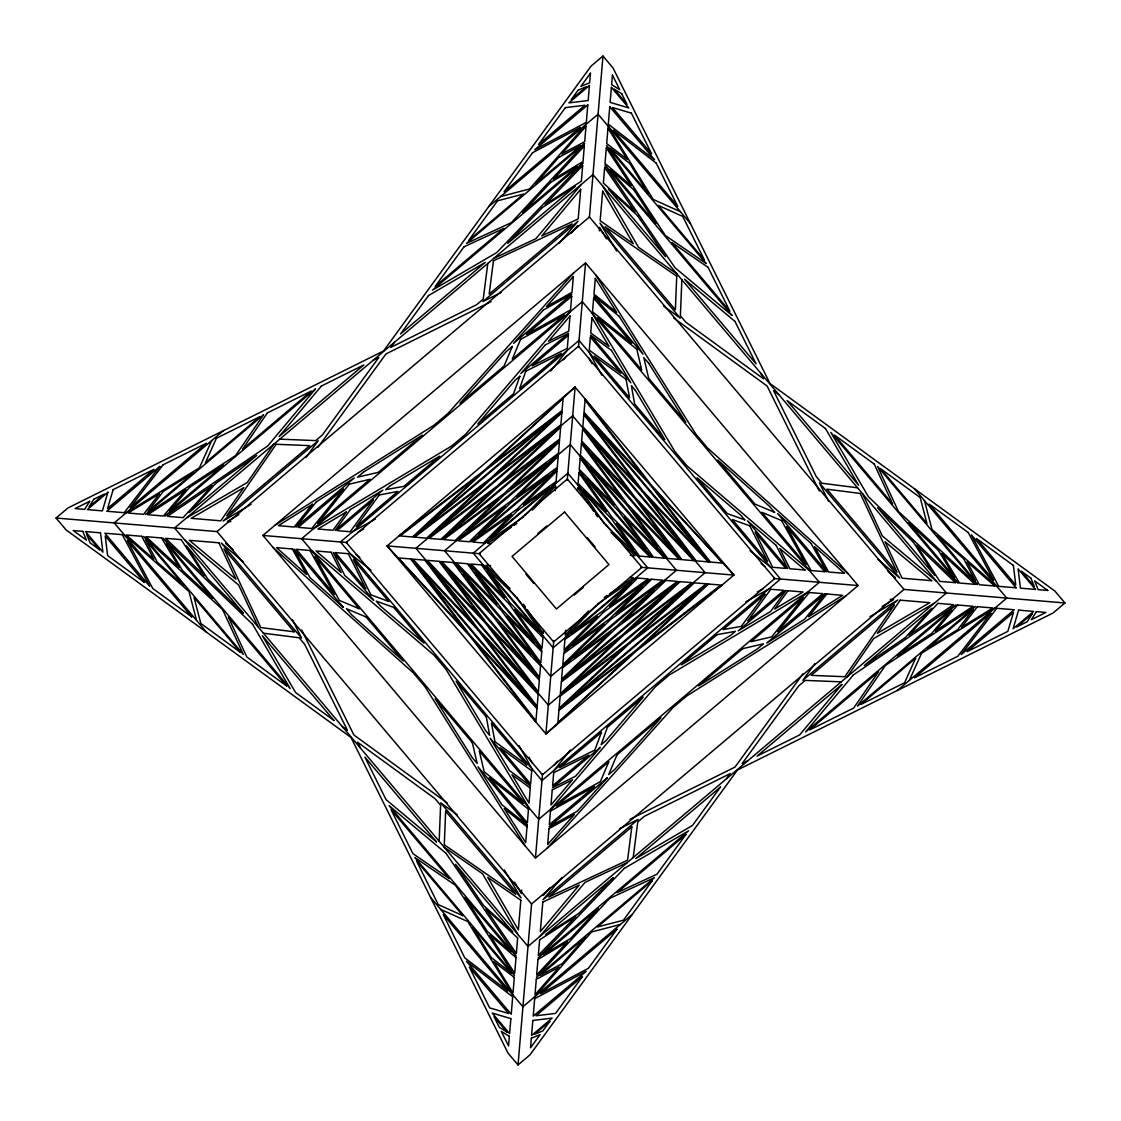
<?xml version="1.0" encoding="UTF-8"?>
<svg xmlns="http://www.w3.org/2000/svg" width="1121" height="1121" viewBox="0 0 1121 1121"><rect width="100%" height="100%" fill="white"/><g stroke="black" fill="none" stroke-linecap="round" stroke-linejoin="round"><path stroke-width="1.5" d="M439.152 841.24L440.609 805.256L435.06 798.698L357.487 742.186L360.359 747.959M681.848 279.76L680.391 315.744L685.94 322.302L763.513 378.814L760.641 373.041M521.685 890.13L521.391 893.577L514.567 882.157M543.573 630.058L543.307 633.309L527.248 609.726M555.315 490.704L555.722 485.841L532.447 510.041M518.028 1064.95L529.939 1054.889L737.464 770.001L1053.039 613.033L1064.95 602.972L1054.889 591.061L770.001 383.536L613.033 67.961L602.972 56.05L591.061 66.111L383.536 350.999L67.961 507.967L56.05 518.028L66.111 529.939L350.999 737.464L507.967 1053.039L518.028 1064.95L531.606 903.582M535.446 858.097L858.097 585.554L585.554 262.903L262.903 535.446L535.446 858.097L542.536 773.84M553.718 641.016L545.885 734.059L636.672 650.67L721.924 585.162M567.282 479.984L575.115 386.941L484.328 470.33L399.076 535.838M578.464 347.16L585.554 262.903M589.394 217.418L602.972 56.05M565.685 630.296L565.278 635.159L588.553 610.959M577.427 490.942L577.693 487.691L593.752 511.274M599.315 230.87L599.609 227.423L606.433 238.843M487.803 263.421L483.221 299.139L476.649 304.688L390.725 347.426L394.522 342.213M633.197 857.579L637.779 821.861L644.351 816.312L730.275 773.574L726.478 778.787M211.659 440.623L199.426 467.807L126.141 512.858M909.341 680.377L921.574 653.193L994.859 608.143M273.804 444.182L247.279 482.506L186.478 517.944M847.196 676.818L873.721 638.494L934.522 603.056M306.075 457.354L318.196 440.707L223.107 521.027L251.076 504.31M317.944 447.335L386.002 353.914L491.054 301.661M803.056 673.665L734.998 767.086L629.946 819.339M814.925 663.646L802.804 680.293L897.893 599.973L869.924 616.69M550.691 370.967L567.114 350.481M563.443 359.841L566.666 355.833M554.335 765.167L557.557 761.159M553.886 770.519L570.309 750.033M581.084 184.629L535.978 238.647L493.758 258.391M539.916 936.371L585.022 882.353L627.242 862.61M559.071 243.425L578.002 221.257L482.913 301.577L501.353 292.399M571.15 233.168L577.637 225.573M570.379 311.722L465.86 434.009L451.623 446.046L313.572 528.65M550.621 809.278L655.14 686.991L669.377 674.954L807.428 592.35M543.363 895.427L549.851 887.832M561.929 877.575L542.998 899.743L638.087 819.423L619.647 828.601M586.157 124.291L529.49 189.001L500.653 196.525M534.843 996.709L591.51 931.999L620.347 924.475M573.644 272.964L448.092 413.355L434.219 425.069L274.813 525.385M547.356 848.037L672.908 707.645L686.781 695.931L846.187 595.615M524.838 515.618L555.932 483.291M565.068 637.709L596.162 605.382M558.356 454.608L510.559 501.381L456.457 540.672M562.644 666.392L610.441 619.619L664.543 580.328M560.766 425.91L497.444 485.855L427.76 538.262M560.234 695.09L623.556 635.145L693.24 582.738M223.569 430.562L114.23 522.918L206.586 632.258M488.742 206.586L598.082 114.23L690.438 223.569M537.772 533.596L546.81 525.945M574.19 595.055L583.228 587.404M632.258 914.414L522.918 1006.77L430.562 897.431M897.431 690.438L1006.77 598.082L914.414 488.742M485.155 543.096L523.647 516.865M511.274 527.248L487.691 543.307L490.942 543.573M514.049 525.357L516.823 523.465M604.177 597.535L606.951 595.643M609.726 593.752L633.309 577.693L630.058 577.427M597.353 604.135L635.845 577.904M238.843 514.567L227.423 521.391L230.87 521.685M882.157 606.433L893.577 599.609L890.13 599.315M352.33 531.9L375.283 519.135M357.683 532.363L363.68 529.014M757.32 591.986L763.317 588.637M745.717 601.865L768.67 589.1M373.041 360.359L378.814 357.487L322.302 435.06L315.744 440.609L279.76 439.152M747.959 760.641L742.186 763.513L798.698 685.94L805.256 680.391L841.24 681.848M630.296 555.315L635.159 555.722L610.959 532.447M56.05 518.028L217.418 531.606M262.903 535.446L347.16 542.536M479.984 553.718L386.941 545.885L470.33 636.672L535.838 721.924M641.016 567.282L734.059 575.115L650.67 484.328L585.162 399.076M773.84 578.464L858.097 585.554M903.582 589.394L1064.95 602.972M490.704 565.685L485.841 565.278L510.041 588.553M857.579 487.803L821.861 483.221L816.312 476.649L773.574 390.725L778.787 394.522M263.421 633.197L299.139 637.779L304.688 644.351L347.426 730.275L342.213 726.478M680.377 211.659L653.193 199.426L608.143 126.141M440.623 909.341L467.807 921.574L512.858 994.859M676.818 273.804L638.494 247.279L603.056 186.478M444.182 847.196L482.506 873.721L517.944 934.522M663.646 306.075L680.293 318.196L599.973 223.107L616.69 251.076M673.665 317.944L767.086 386.002L819.339 491.054M447.335 803.056L353.914 734.998L301.661 629.946M457.354 814.925L440.707 802.804L521.027 897.893L504.31 869.924M750.033 550.691L770.519 567.114M761.159 563.443L765.167 566.666M355.833 554.335L359.841 557.557M350.481 553.886L370.967 570.309M936.371 581.084L882.353 535.978L862.61 493.758M184.629 539.916L238.647 585.022L258.391 627.242M877.575 559.071L899.743 578.002L819.423 482.913L828.601 501.353M887.832 571.15L895.427 577.637M809.278 570.379L686.991 465.86L674.954 451.623L592.35 313.572M311.722 550.621L434.009 655.14L446.046 669.377L528.65 807.428M225.573 543.363L233.168 549.851M243.425 561.929L221.257 542.998L301.577 638.087L292.399 619.647M996.709 586.157L931.999 529.49L924.475 500.653M124.291 534.843L189.001 591.51L196.525 620.347M848.037 573.644L707.645 448.092L695.931 434.219L595.615 274.813M272.964 547.356L413.355 672.908L425.069 686.781L525.385 846.187M605.382 524.838L637.709 555.932M483.291 565.068L515.618 596.162M666.392 558.356L619.619 510.559L580.328 456.457M454.608 562.644L501.381 610.441L540.672 664.543M695.09 560.766L635.145 497.444L582.738 427.76M425.91 560.234L485.855 623.556L538.262 693.24M587.404 537.772L595.055 546.81M525.945 574.19L533.596 583.228M577.904 485.155L604.135 523.647M595.643 514.049L597.535 516.823M523.465 604.177L525.357 606.951M516.865 597.353L543.096 635.845M589.1 352.33L601.865 375.283M588.637 357.683L591.986 363.68M529.014 757.32L532.363 763.317M519.135 745.717L531.9 768.67M445.64 811.212L444.28 844.786L515.8 894.278L445.64 811.212M676.72 276.214L675.36 309.788L605.2 226.722L676.72 276.214M509.368 1036.35L508.556 1045.921L501.311 1031.362L509.368 1036.35M510.868 1018.611L509.593 1033.646L492.231 1013.076L510.868 1018.611M512.703 996.821L511.232 1014.253L466.434 961.215L512.703 996.821M514.329 977.428L513.026 992.898L493.786 961.622L514.329 977.428M515.996 957.614L514.693 973.168L489.863 935.222L515.996 957.614M517.65 937.941L516.347 953.551L485.911 908.949L517.65 937.941M520.831 900.233L518.336 929.841L487.733 877.337L520.831 900.233M527.01 826.808L525.679 842.6L504.268 808.563L527.01 826.808M528.495 809.222L527.346 822.856L489.19 777.694L528.495 809.222M530.275 788.049L529 803.126L511.989 774.695L530.275 788.049M531.732 770.814L530.625 783.887L500.022 747.665L531.732 770.814M536.973 708.556L535.936 720.859L475.626 642.389L536.973 708.556M538.164 694.305L537.155 706.398L483.431 635.803L538.164 694.305M539.369 680.069L538.374 691.923L491.222 629.217L539.369 680.069M540.56 665.86L539.593 677.392L499.027 622.631L540.56 665.86M541.751 651.693L540.826 662.805L506.846 616.032L541.751 651.693M542.942 637.597L542.06 648.134L514.665 609.418L542.942 637.597M556.969 471.016L556.086 481.554L523.493 504.604L556.969 471.016M558.202 456.345L557.263 467.443L516.879 496.785L558.202 456.345M559.435 441.758L558.468 453.29L510.279 488.966L559.435 441.758M560.654 427.227L559.659 439.082L503.693 481.161L560.654 427.227M561.873 412.752L560.85 424.845L497.107 473.37L561.873 412.752M563.092 398.291L562.055 410.594L490.522 465.565L563.092 398.291M568.403 335.263L567.296 348.337L532.167 365.866L568.403 335.263M570.014 316.024L568.753 331.101L548.491 341.204L570.014 316.024M571.682 296.294L570.533 309.928L526.52 334.436L571.682 296.294M573.349 276.551L572.018 292.343L546.53 306.537L573.349 276.551M580.692 189.309L578.198 218.917L541.737 235.956L580.692 189.309M582.682 165.6L581.365 181.21L545.226 204.484L582.682 165.6M584.335 145.982L583.032 161.536L553.508 179.248L584.335 145.982M586.003 126.253L584.7 141.722L561.803 153.871L586.003 126.253M587.796 104.898L586.325 122.329L534.759 149.696L587.796 104.898M589.436 85.504L588.161 100.54L568.865 102.88L589.436 85.504M590.459 73.229L589.66 82.8L580.888 86.373L590.459 73.229M531.34 1038.2L530.541 1047.771L540.112 1034.627L531.34 1038.2M532.839 1020.46L531.564 1035.496L552.135 1018.12L532.839 1020.46M534.675 998.671L533.204 1016.102L586.241 971.304L534.675 998.671M536.3 979.278L534.997 994.747L559.197 967.129L536.3 979.278M537.968 959.464L536.665 975.018L567.492 941.752L537.968 959.464M539.635 939.79L538.318 955.4L575.774 916.516L539.635 939.79M542.802 902.083L540.308 931.691L579.263 885.044L542.802 902.083M548.982 828.657L547.651 844.449L574.47 814.463L548.982 828.657M550.467 811.072L549.318 824.706L594.48 786.564L550.467 811.072M552.247 789.899L550.986 804.976L572.509 779.796L552.247 789.899M553.704 772.663L552.597 785.737L588.833 755.134L553.704 772.663M558.945 710.406L557.908 722.709L630.478 655.435L558.945 710.406M560.15 696.155L559.127 708.248L623.893 647.63L560.15 696.155M561.341 681.918L560.346 693.773L617.307 639.839L561.341 681.918M562.532 667.71L561.565 679.242L610.721 632.034L562.532 667.71M563.737 653.557L562.798 664.655L604.121 624.215L563.737 653.557M564.914 639.446L564.031 649.984L597.507 616.396L564.914 639.446M578.94 472.866L578.058 483.403L606.335 511.582L578.94 472.866M580.174 458.195L579.249 469.307L614.154 504.968L580.174 458.195M581.407 443.608L580.44 455.14L621.973 498.369L581.407 443.608M582.626 429.077L581.631 440.931L629.778 491.783L582.626 429.077M583.845 414.602L582.836 426.695L637.569 485.197L583.845 414.602M585.064 400.141L584.027 412.444L645.374 478.611L585.064 400.141M590.375 337.113L589.268 350.186L620.978 373.335L590.375 337.113M592 317.874L590.725 332.951L609.011 346.305L592 317.874M593.654 298.144L592.505 311.778L631.81 343.306L593.654 298.144M595.321 278.4L593.99 294.192L616.732 312.437L595.321 278.4M602.664 191.159L600.169 220.767L633.267 243.663L602.664 191.159M604.653 167.449L603.35 183.059L635.089 212.051L604.653 167.449M606.307 147.832L605.004 163.386L631.137 185.778L606.307 147.832M607.974 128.102L606.671 143.572L627.214 159.378L607.974 128.102M609.768 106.747L608.297 124.179L654.566 159.785L609.768 106.747M611.407 87.354L610.132 102.389L628.769 107.924L611.407 87.354M612.444 75.079L611.632 84.65L619.689 89.638L612.444 75.079M493.45 260.773L489.176 294.108L572.242 223.948L493.45 260.773M631.824 826.892L627.55 860.227L548.758 897.052L631.824 826.892M107.924 492.231L102.389 510.868L87.354 509.593L107.924 492.231M113.151 489.625L107.546 508.528L153.955 469.321L113.151 489.625M1013.454 612.472L1007.849 631.375L967.045 651.679L1013.454 612.472M1018.611 610.132L1013.076 628.769L1033.646 611.407L1018.611 610.132M519.864 376.25L513.6 393.695L477.77 423.948L515.114 380.271L519.864 376.25M525.819 371.219L519.555 388.665L561.341 353.367L525.819 371.219M601.445 732.335L594.789 750.103L559.659 767.633L601.445 732.335M607.4 727.305L601.136 744.75L605.886 740.729L643.23 697.052L607.4 727.305M512.311 346.431L504.044 366.091L460.002 403.294L506.314 351.504L512.311 346.431M520.55 339.467L512.283 359.126L564.578 314.959L520.55 339.467M608.717 761.874L600.45 781.533L556.422 806.041L608.717 761.874M616.956 754.909L608.689 774.569L614.686 769.496L660.998 717.706L616.956 754.909M216.409 438.269L205.381 462.777L260.142 416.508L216.409 438.269M915.619 658.223L904.591 682.731L860.858 704.492L915.619 658.223M89.638 501.311L84.65 509.368L75.079 508.556L89.638 501.311M93.744 499.279L88.979 506.972L104.309 494.025L93.744 499.279M1032.021 614.028L1027.256 621.721L1016.691 626.975L1032.021 614.028M1036.35 611.632L1031.362 619.689L1045.921 612.444L1036.35 611.632M263.519 414.826L235.606 455.56L145.534 514.497L263.519 414.826M267.33 412.934L242.486 449.199L311.288 391.075L267.33 412.934M878.514 671.801L853.67 708.066L809.712 729.925L878.514 671.801M885.394 665.44L857.481 706.174L975.466 606.503L885.394 665.44M243.663 487.733L220.767 520.831L191.159 518.336L243.663 487.733M276.214 444.28L226.722 515.8L309.788 445.64L276.214 444.28M894.278 605.2L844.786 676.72L811.212 675.36L894.278 605.2M900.233 600.169L877.337 633.267L929.841 602.664L900.233 600.169M428.502 295.566L400.547 333.946L485.281 262.37L428.502 295.566M464.038 246.788L435.13 286.458L503.932 228.348L464.038 246.788M497.528 200.813L468.76 240.3L523.521 194.045L497.528 200.813M532.531 152.75L504.086 191.789L580.37 127.36L532.531 152.75M565.418 107.602L538.584 144.441L585.008 105.234L565.418 107.602M578.184 90.086L571.234 99.615L586.563 86.667L578.184 90.086M549.766 1021.385L542.816 1030.914L534.437 1034.333L549.766 1021.385M582.416 976.559L555.582 1013.398L535.992 1015.766L582.416 976.559M616.914 929.211L588.469 968.25L540.63 993.64L616.914 929.211M652.24 880.7L623.472 920.187L597.479 926.955L652.24 880.7M685.87 834.542L656.962 874.212L617.068 892.652L685.87 834.542M720.453 787.054L692.498 825.434L635.719 858.63L720.453 787.054M346.305 511.989L332.951 530.275L317.874 529L346.305 511.989M350.355 509.565L335.109 530.457L382.85 490.129L350.355 509.565M373.335 500.022L350.186 531.732L337.113 530.625L373.335 500.022M379.29 494.992L356.142 526.702L397.927 491.404L379.29 494.992M764.858 594.298L741.317 626.331L723.073 629.596L764.858 594.298M770.814 589.268L747.665 620.978L783.887 590.375L770.814 589.268M785.891 590.543L770.645 611.435L738.15 630.871L785.891 590.543M788.049 590.725L774.695 609.011L803.126 592L788.049 590.725M159.785 466.434L124.179 512.703L106.747 511.232L159.785 466.434M163.162 464.753L130.134 507.659L206.418 443.229L163.162 464.753M159.378 493.786L143.572 514.329L128.102 513.026L159.378 493.786M163.33 491.362L148.112 511.148L193.471 472.838L163.33 491.362M972.888 609.852L957.67 629.638L927.529 648.162L972.888 609.852M977.428 606.671L961.622 627.214L992.898 607.974L977.428 606.671M990.866 613.341L957.838 656.247L914.582 677.771L990.866 613.341M996.821 608.297L961.215 654.566L1014.253 609.768L996.821 608.297M312.437 504.268L294.192 527.01L278.4 525.679L312.437 504.268M316.318 501.83L295.986 527.164L354.236 477.966L316.318 501.83M343.306 489.19L311.778 528.495L298.144 527.346L343.306 489.19M349.262 484.16L317.733 523.465L370.014 479.298L349.262 484.16M803.267 597.535L771.738 636.84L750.986 641.702L803.267 597.535M809.222 592.505L777.694 631.81L822.856 593.654L809.222 592.505M825.014 593.836L804.682 619.17L766.764 643.034L825.014 593.836M826.808 593.99L808.563 616.732L842.6 595.321L826.808 593.99M315.393 389.029L267.653 446.046L164.927 516.122L315.393 389.029M321.363 386.058L279.143 436.489L363.877 364.914L321.363 386.058M841.857 684.511L799.637 734.942L757.123 756.086L841.857 684.511M853.347 674.954L805.607 731.971L956.073 604.878L853.347 674.954M545.423 344.806L520.831 373.573L568.571 333.259L545.423 344.806M600.169 747.427L575.577 776.194L552.429 787.741L600.169 747.427M185.778 489.863L163.386 515.996L147.832 514.693L185.778 489.863M189.533 487.411L169.341 510.966L223.738 465.033L189.533 487.411M951.659 610.034L931.467 633.589L897.262 655.967L951.659 610.034M957.614 605.004L935.222 631.137L973.168 606.307L957.614 605.004M558.748 157.36L535.446 183.97L580.79 145.66L558.748 157.36M585.554 937.03L562.252 963.64L540.21 975.34L585.554 937.03M543.475 309.942L513.614 343.334L571.864 294.136L543.475 309.942M607.386 777.666L577.525 811.058L549.136 826.864L607.386 777.666M212.051 485.911L183.059 517.65L167.449 516.347L212.051 485.911M215.666 483.445L189.015 512.619L256.653 455.49L215.666 483.445M931.985 608.381L905.334 637.555L864.347 665.51L931.985 608.381M937.941 603.35L908.949 635.089L953.551 604.653L937.941 603.35M584.531 143.684L511.358 222.631L466.546 243.341L584.531 143.684M550.467 182.527L522.68 212.514L577.077 166.567L550.467 182.527M598.32 908.486L570.533 938.473L543.923 954.433L598.32 908.486M609.642 898.369L536.469 977.316L654.454 877.659L609.642 898.369M582.892 163.077L496.631 252.645L432.426 290.171L582.892 163.077M542.2 207.637L507.771 243.369L575.409 186.24L542.2 207.637M613.229 877.631L578.8 913.363L545.591 934.76L613.229 877.631M624.369 868.355L538.108 957.923L688.574 830.829L624.369 868.355M511.582 514.665L483.403 542.942L472.866 542.06L511.582 514.665M557.137 468.956L517.103 509.13L470.806 541.877L557.137 468.956M517.972 510.153L490.241 537.982L550.047 487.453L517.972 510.153M630.759 583.018L603.028 610.847L570.953 633.547L630.759 583.018M603.897 611.87L563.863 652.044L650.194 579.123L603.897 611.87M637.597 578.058L609.418 606.335L648.134 578.94L637.597 578.058M504.968 506.846L469.307 541.751L458.195 540.826L504.968 506.846M511.302 502.25L478.611 534.241L548.309 475.374L511.302 502.25M642.389 586.759L609.698 618.75L572.691 645.626L642.389 586.759M651.693 579.249L616.032 614.154L662.805 580.174L651.693 579.249M498.369 499.027L455.14 540.56L443.608 539.593L498.369 499.027M559.561 440.259L504.002 493.618L442.108 539.467L559.561 440.259M504.646 494.375L467.051 530.499L546.544 463.351L504.646 494.375M653.949 590.501L616.354 626.625L574.456 657.649L653.949 590.501M616.998 627.382L561.439 680.741L678.892 581.533L616.998 627.382M665.86 580.44L622.631 621.973L677.392 581.407L665.86 580.44M491.783 491.222L440.931 539.369L429.077 538.374L491.783 491.222M498.018 486.528L452.842 529.308L547.749 449.143L498.018 486.528M668.158 591.692L622.982 634.472L573.251 671.857L668.158 591.692M680.069 581.631L629.217 629.778L691.923 582.626L680.069 581.631M485.197 483.431L426.695 538.164L414.602 537.155L485.197 483.431M561.971 411.561L490.886 478.092L413.411 537.057L561.971 411.561M491.404 478.695L438.605 528.103L548.94 434.906L491.404 478.695M682.395 592.897L629.596 642.305L572.06 686.094L682.395 592.897M630.114 642.908L559.029 709.439L707.589 583.943L630.114 642.908M694.305 582.836L635.803 637.569L706.398 583.845L694.305 582.836M478.611 475.626L412.444 536.973L400.141 535.936L478.611 475.626M484.79 470.876L424.355 526.912L550.145 420.655L484.79 470.876M696.645 594.088L636.21 650.124L570.855 700.345L696.645 594.088M708.556 584.027L642.389 645.374L720.859 585.064L708.556 584.027M592.995 174.568L174.568 528.005L528.005 946.432L946.432 592.995L592.995 174.568M589.422 217.012L217.012 531.578L531.578 903.988L903.988 589.422L589.422 217.012M363.512 472.123L357.515 477.196L378.267 472.333L422.309 435.13L363.512 472.123M582.289 301.661L301.661 538.711L538.711 819.339L819.339 582.289L582.289 301.661M390.402 485.603L385.638 489.639L403.882 486.374L439.712 456.107L390.402 485.603M579.025 340.42L340.42 541.975L541.975 780.58L780.58 579.025L579.025 340.42M578.548 346.221L346.221 542.452L542.452 774.779L774.779 578.548L578.548 346.221M575.101 387.151L387.151 545.899L545.899 733.849L733.849 575.101L575.101 387.151M572.677 415.849L415.849 548.323L548.323 705.151L705.151 572.677L572.677 415.849M570.267 444.547L444.547 550.733L550.733 676.453L676.453 570.267L570.267 444.547M567.843 473.23L473.23 553.157L553.157 647.77L647.77 567.843L567.843 473.23M567.352 479.059L479.059 553.648L553.648 641.941L641.941 567.352L567.352 479.059M564.578 512.031L512.031 556.422L556.422 608.969L608.969 564.578L564.578 512.031M717.118 634.626L681.288 664.893L730.598 635.397L735.362 631.361L717.118 634.626M742.733 648.667L698.691 685.87L757.488 648.877L763.485 643.804L742.733 648.667M649.984 556.969L639.446 556.086L616.396 523.493L649.984 556.969M664.655 558.202L653.557 557.263L624.215 516.879L664.655 558.202M679.242 559.435L667.71 558.468L632.034 510.279L679.242 559.435M693.773 560.654L681.918 559.659L639.839 503.693L693.773 560.654M708.248 561.873L696.155 560.85L647.63 497.107L708.248 561.873M722.709 563.092L710.406 562.055L655.435 490.522L722.709 563.092M785.737 568.403L772.663 567.296L755.134 532.167L785.737 568.403M804.976 570.014L789.899 568.753L779.796 548.491L804.976 570.014M824.706 571.682L811.072 570.533L786.564 526.52L824.706 571.682M844.449 573.349L828.657 572.018L814.463 546.53L844.449 573.349M931.691 580.692L902.083 578.198L885.044 541.737L931.691 580.692M955.4 582.682L939.79 581.365L916.516 545.226L955.4 582.682M975.018 584.335L959.464 583.032L941.752 553.508L975.018 584.335M994.747 586.003L979.278 584.7L967.129 561.803L994.747 586.003M1016.102 587.796L998.671 586.325L971.304 534.759L1016.102 587.796M1035.496 589.436L1020.46 588.161L1018.12 568.865L1035.496 589.436M1047.771 590.459L1038.2 589.66L1034.627 580.888L1047.771 590.459M82.8 531.34L73.229 530.541L86.373 540.112L82.8 531.34M100.54 532.839L85.504 531.564L102.88 552.135L100.54 532.839M122.329 534.675L104.898 533.204L149.696 586.241L122.329 534.675M141.722 536.3L126.253 534.997L153.871 559.197L141.722 536.3M161.536 537.968L145.982 536.665L179.248 567.492L161.536 537.968M181.21 539.635L165.6 538.318L204.484 575.774L181.21 539.635M218.917 542.802L189.309 540.308L235.956 579.263L218.917 542.802M292.343 548.982L276.551 547.651L306.537 574.47L292.343 548.982M309.928 550.467L296.294 549.318L334.436 594.48L309.928 550.467M331.101 552.247L316.024 550.986L341.204 572.509L331.101 552.247M348.337 553.704L335.263 552.597L365.866 588.833L348.337 553.704M410.594 558.945L398.291 557.908L465.565 630.478L410.594 558.945M424.845 560.15L412.752 559.127L473.37 623.893L424.845 560.15M439.082 561.341L427.227 560.346L481.161 617.307L439.082 561.341M453.29 562.532L441.758 561.565L488.966 610.721L453.29 562.532M467.443 563.737L456.345 562.798L496.785 604.121L467.443 563.737M481.554 564.914L471.016 564.031L504.604 597.507L481.554 564.914M860.227 493.45L826.892 489.176L897.052 572.242L860.227 493.45M294.108 631.824L260.773 627.55L223.948 548.758L294.108 631.824M631.375 113.151L612.472 107.546L651.679 153.955L631.375 113.151M508.528 1013.454L489.625 1007.849L469.321 967.045L508.528 1013.454M744.75 519.864L727.305 513.6L697.052 477.77L740.729 515.114L744.75 519.864M749.781 525.819L732.335 519.555L767.633 561.341L749.781 525.819M388.665 601.445L370.897 594.789L353.367 559.659L388.665 601.445M393.695 607.4L376.25 601.136L380.271 605.886L423.948 643.23L393.695 607.4M774.569 512.311L754.909 504.044L717.706 460.002L769.496 506.314L774.569 512.311M781.533 520.55L761.874 512.283L806.041 564.578L781.533 520.55M359.126 608.717L339.467 600.45L314.959 556.422L359.126 608.717M366.091 616.956L346.431 608.689L351.504 614.686L403.294 660.998L366.091 616.956M682.731 216.409L658.223 205.381L704.492 260.142L682.731 216.409M462.777 915.619L438.269 904.591L416.508 860.858L462.777 915.619M621.721 93.744L614.028 88.979L626.975 104.309L621.721 93.744M506.972 1032.021L499.279 1027.256L494.025 1016.691L506.972 1032.021M706.174 263.519L665.44 235.606L606.503 145.534L706.174 263.519M708.066 267.33L671.801 242.486L729.925 311.288L708.066 267.33M449.199 878.514L412.934 853.67L391.075 809.712L449.199 878.514M455.56 885.394L414.826 857.481L514.497 975.466L455.56 885.394M825.434 428.502L787.054 400.547L858.63 485.281L825.434 428.502M874.212 464.038L834.542 435.13L892.652 503.932L874.212 464.038M920.187 497.528L880.7 468.76L926.955 523.521L920.187 497.528M968.25 532.531L929.211 504.086L993.64 580.37L968.25 532.531M1013.398 565.418L976.559 538.584L1015.766 585.008L1013.398 565.418M1030.914 578.184L1021.385 571.234L1034.333 586.563L1030.914 578.184M99.615 549.766L90.086 542.816L86.667 534.437L99.615 549.766M144.441 582.416L107.602 555.582L105.234 535.992L144.441 582.416M191.789 616.914L152.75 588.469L127.36 540.63L191.789 616.914M240.3 652.24L200.813 623.472L194.045 597.479L240.3 652.24M286.458 685.87L246.788 656.962L228.348 617.068L286.458 685.87M333.946 720.453L295.566 692.498L262.37 635.719L333.946 720.453M611.435 350.355L590.543 335.109L630.871 382.85L611.435 350.355M626.008 379.29L594.298 356.142L629.596 397.927L626.008 379.29M526.702 764.858L494.992 741.71L491.404 723.073L526.702 764.858M530.457 785.891L509.565 770.645L490.129 738.15L530.457 785.891M656.247 163.162L613.341 130.134L677.771 206.418L656.247 163.162M629.638 163.33L609.852 148.112L648.162 193.471L629.638 163.33M511.148 972.888L491.362 957.67L472.838 927.529L511.148 972.888M507.659 990.866L464.753 957.838L443.229 914.582L507.659 990.866M619.17 316.318L593.836 295.986L643.034 354.236L619.17 316.318M636.84 349.262L597.535 317.733L641.702 370.014L636.84 349.262M523.465 803.267L484.16 771.738L479.298 750.986L523.465 803.267M527.164 825.014L501.83 804.682L477.966 766.764L527.164 825.014M731.971 315.393L674.954 267.653L604.878 164.927L731.971 315.393M734.942 321.363L684.511 279.143L756.086 363.877L734.942 321.363M436.489 841.857L386.058 799.637L364.914 757.123L436.489 841.857M446.046 853.347L389.029 805.607L516.122 956.073L446.046 853.347M776.194 545.423L747.427 520.831L787.741 568.571L776.194 545.423M373.573 600.169L344.806 575.577L333.259 552.429L373.573 600.169M633.589 189.533L610.034 169.341L655.967 223.738L633.589 189.533M510.966 951.659L487.411 931.467L465.033 897.262L510.966 951.659M963.64 558.748L937.03 535.446L975.34 580.79L963.64 558.748M183.97 585.554L157.36 562.252L145.66 540.21L183.97 585.554M811.058 543.475L777.666 513.614L826.864 571.864L811.058 543.475M343.334 607.386L309.942 577.525L294.136 549.136L343.334 607.386M637.555 215.666L608.381 189.015L665.51 256.653L637.555 215.666M512.619 931.985L483.445 905.334L455.49 864.347L512.619 931.985M977.316 584.531L898.369 511.358L877.659 466.546L977.316 584.531M938.473 550.467L908.486 522.68L954.433 577.077L938.473 550.467M212.514 598.32L182.527 570.533L166.567 543.923L212.514 598.32M222.631 609.642L143.684 536.469L243.341 654.454L222.631 609.642M957.923 582.892L868.355 496.631L830.829 432.426L957.923 582.892M913.363 542.2L877.631 507.771L934.76 575.409L913.363 542.2M243.369 613.229L207.637 578.8L186.24 545.591L243.369 613.229M252.645 624.369L163.077 538.108L290.171 688.574L252.645 624.369M652.044 557.137L611.87 517.103L579.123 470.806L652.044 557.137M610.847 517.972L583.018 490.241L633.547 550.047L610.847 517.972M537.982 630.759L510.153 603.028L487.453 570.953L537.982 630.759M509.13 603.897L468.956 563.863L541.877 650.194L509.13 603.897M618.75 511.302L586.759 478.611L645.626 548.309L618.75 511.302M534.241 642.389L502.25 609.698L475.374 572.691L534.241 642.389M680.741 559.561L627.382 504.002L581.533 442.108L680.741 559.561M626.625 504.646L590.501 467.051L657.649 546.544L626.625 504.646M530.499 653.949L494.375 616.354L463.351 574.456L530.499 653.949M493.618 616.998L440.259 561.439L539.467 678.892L493.618 616.998M634.472 498.018L591.692 452.842L671.857 547.749L634.472 498.018M529.308 668.158L486.528 622.982L449.143 573.251L529.308 668.158M709.439 561.971L642.908 490.886L583.943 413.411L709.439 561.971M642.305 491.404L592.897 438.605L686.094 548.94L642.305 491.404M528.103 682.395L478.695 629.596L434.906 572.06L528.103 682.395M478.092 630.114L411.561 559.029L537.057 707.589L478.092 630.114M650.124 484.79L594.088 424.355L700.345 550.145L650.124 484.79M526.912 696.645L470.876 636.21L420.655 570.855L526.912 696.645M648.877 363.512L643.804 357.515L648.667 378.267L685.87 422.309L648.877 363.512M635.397 390.402L631.361 385.638L634.626 403.882L664.893 439.712L635.397 390.402M486.374 717.118L456.107 681.288L485.603 730.598L489.639 735.362L486.374 717.118M472.333 742.733L435.13 698.691L472.123 757.488L477.196 763.485L472.333 742.733"/></g></svg>
